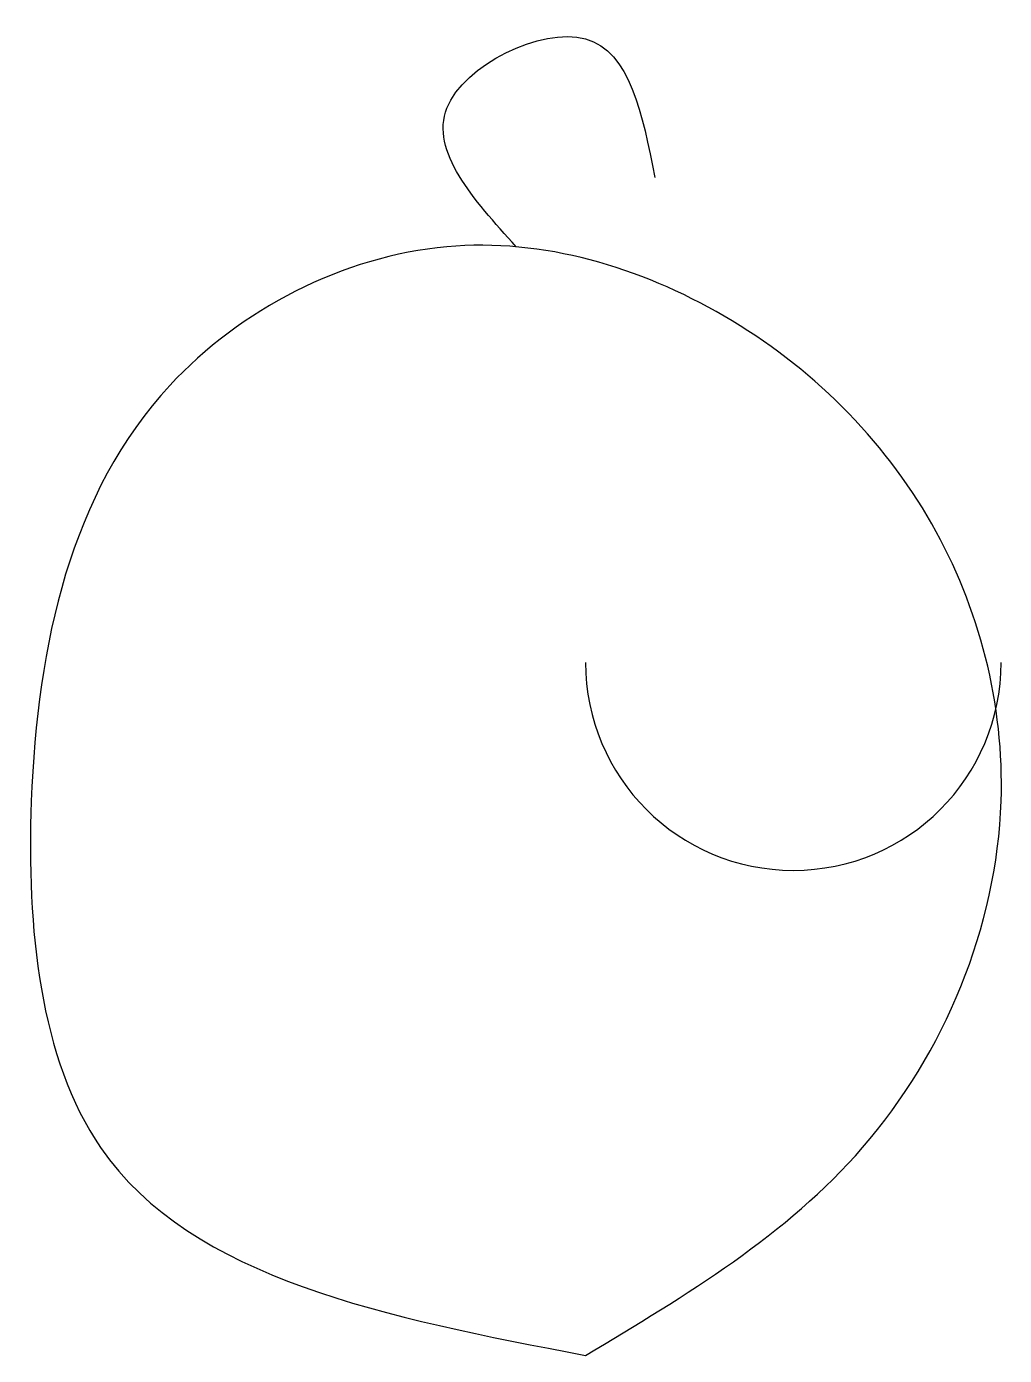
# Model space of a CAD drawing. Header units: metres. Extents: x 14 to 120, y 15 to 159.
import ezdxf

# ---------------------------------------------------------------- set-up
doc = ezdxf.new("R2010")
doc.units = ezdxf.units.M
doc.layers.add('LOGOS', color=1, linetype='Continuous')

msp = doc.modelspace()

# ---------------------------------------------------------------- linework, layer by layer
at = {"layer": 'LOGOS', "color": 1}
msp.add_arc((97.5, 90), 22.5, 180, 360, dxfattribs=at)
at = {"layer": 'LOGOS', "color": 3}
msp.add_spline([(67.5, 135), (60, 150), (75, 157.5), (82.5, 142.5)], degree=2, dxfattribs=at)
at = {"layer": 'LOGOS', "color": 1}
msp.add_spline([(75, 15), (22.5, 37.5), (15, 75), (30, 120), (60, 135), (90, 127.5), (112.5, 105), (120, 75), (105, 37.5), (75, 15)], degree=3, dxfattribs=at)

doc.saveas('drawing.dxf')
